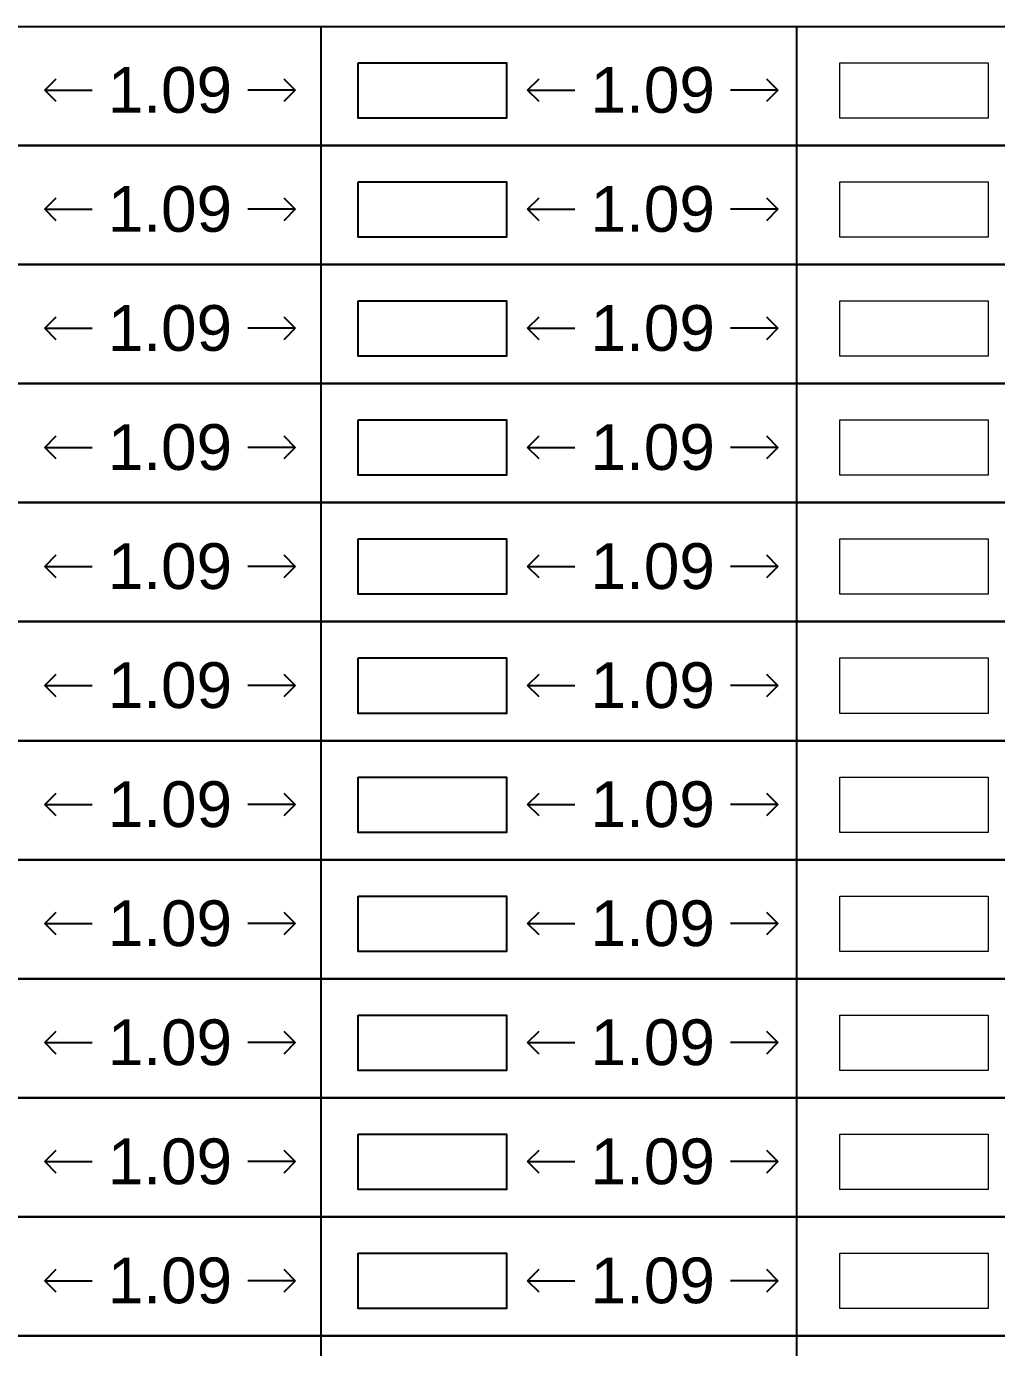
# Model space of a CAD drawing. Header units: metres. Extents: x -9481 to -9285, y 28740 to 57552.
# Drawn here: x -9456.89 to -9452.65, y 28757.15 to 28762.92 of the extents above; entities that cross this region are included whole.
import ezdxf

# ---------------------------------------------------------------- set-up
doc = ezdxf.new("R2010")
doc.units = ezdxf.units.M
doc.header["$PDMODE"] = 34
doc.header["$PDSIZE"] = -15
doc.layers.add('BLK_1_FLR_1_REGULAR_ROOM_1', color=7, linetype='Continuous', plot=False)
doc.layers.add('BLK_1_FLR_2_REGULAR_ROOM_1', color=7, linetype='Continuous', lineweight=0)
doc.layers.add('PLAN', color=7, linetype='Continuous', lineweight=40)
doc.styles.add('Arial', font='arial.ttf', dxfattribs={"height": 0.2})
doc.styles.add('style2', font='arial.ttf', dxfattribs={"height": 0.3})
doc.dimstyles.new('INT DIM', dxfattribs={"dimtxt": 0.3, "dimasz": 0.1, "dimexe": 0.18, "dimexo": 0.0625, "dimgap": 0.09, "dimtad": 0, "dimzin": 0, "dimdsep": 46, "dimtxsty": 'style2', "dimblk": 'OPEN90', "dimcen": 0.09, "dimse1": 1, "dimse2": 1, "dimclrd": 250, "dimclrt": 256, "dimadec": 0, "dimazin": 0, "dimtfac": 1, "dimtofl": 0, "dimtmove": 0, "dimatfit": 3, "dimfxl": 0.18, "dimtolj": 1, "dimtzin": 0, "dimlwd": -1, "dimarcsym": 0})

# ---------------------------------------------------------------- blocks, each defined once
blk = doc.blocks.new('_Open90')
at = {"layer": 'PLAN', "color": 0, "lineweight": -2}
for p, q in [((0, 0), (-1, 0)), ((-0.5, 0.5), (0, 0)), ((0, 0), (-0.5, -0.5))]:
    blk.add_line(p, q, dxfattribs=at)
blk = doc.blocks.new('*D268')
at = {"layer": 'BLK_1_FLR_1_REGULAR_ROOM_1', "color": 250, "transparency": 16777216}
for p, q in [((-9456.7091, 28762.6459), (-9456.6022, 28762.6459)), ((-9455.8142, 28762.6459), (-9455.9211, 28762.6459))]:
    blk.add_line(p, q, dxfattribs=at)
at = {"layer": 'Defpoints', "color": 0, "transparency": 16777216}
for p in [(-9456.8091, 28762.766), (-9455.7142, 28762.766), (-9455.7142, 28762.6459)]:
    blk.add_point(p, dxfattribs=at)
at = {"layer": 'BLK_1_FLR_1_REGULAR_ROOM_1', "color": 250, "transparency": 16777216, "xscale": 0.1, "yscale": 0.1, "zscale": 0.1, "rotation": 180}
blk.add_blockref('_Open90', (-9456.8091, 28762.6459), dxfattribs=at)
at = {"layer": 'BLK_1_FLR_1_REGULAR_ROOM_1', "color": 250, "transparency": 16777216, "xscale": 0.1, "yscale": 0.1, "zscale": 0.1}
blk.add_blockref('_Open90', (-9455.7142, 28762.6459), dxfattribs=at)
at = {"layer": 'BLK_1_FLR_1_REGULAR_ROOM_1', "transparency": 16777216, "insert": (-9456.2617, 28762.6459), "char_height": 0.2, "attachment_point": 5, "style": 'Arial', "bg_fill": 3, "box_fill_scale": 1.1, "bg_fill_color": 256, "bg_fill_true_color": 13158600, "bg_fill_transparency": 0}
blk.add_mtext('\\A1;1.09', dxfattribs=at)
blk = doc.blocks.new('*D269')
at = {"layer": 'BLK_1_FLR_1_REGULAR_ROOM_1', "color": 250, "transparency": 16777216}
for p, q in [((-9454.5973, 28762.6459), (-9454.4904, 28762.6459)), ((-9453.7023, 28762.6459), (-9453.8093, 28762.6459))]:
    blk.add_line(p, q, dxfattribs=at)
at = {"layer": 'Defpoints', "color": 0, "transparency": 16777216}
for p in [(-9454.6973, 28762.766), (-9453.6023, 28762.766), (-9453.6023, 28762.6459)]:
    blk.add_point(p, dxfattribs=at)
at = {"layer": 'BLK_1_FLR_1_REGULAR_ROOM_1', "color": 250, "transparency": 16777216, "xscale": 0.1, "yscale": 0.1, "zscale": 0.1, "rotation": 180}
blk.add_blockref('_Open90', (-9454.6973, 28762.6459), dxfattribs=at)
at = {"layer": 'BLK_1_FLR_1_REGULAR_ROOM_1', "color": 250, "transparency": 16777216, "xscale": 0.1, "yscale": 0.1, "zscale": 0.1}
blk.add_blockref('_Open90', (-9453.6023, 28762.6459), dxfattribs=at)
at = {"layer": 'BLK_1_FLR_1_REGULAR_ROOM_1', "transparency": 16777216, "insert": (-9454.1498, 28762.6459), "char_height": 0.2, "attachment_point": 5, "style": 'Arial', "bg_fill": 3, "box_fill_scale": 1.1, "bg_fill_color": 256, "bg_fill_true_color": 13158600, "bg_fill_transparency": 0}
blk.add_mtext('\\A1;1.09', dxfattribs=at)
blk = doc.blocks.new('*D275')
at = {"layer": 'BLK_1_FLR_1_REGULAR_ROOM_1', "color": 250, "transparency": 16777216}
for p, q in [((-9456.7091, 28762.1253), (-9456.6022, 28762.1253)), ((-9455.8142, 28762.1253), (-9455.9211, 28762.1253))]:
    blk.add_line(p, q, dxfattribs=at)
at = {"layer": 'Defpoints', "color": 0, "transparency": 16777216}
for p in [(-9456.8091, 28762.2454), (-9455.7142, 28762.2454), (-9455.7142, 28762.1253)]:
    blk.add_point(p, dxfattribs=at)
at = {"layer": 'BLK_1_FLR_1_REGULAR_ROOM_1', "color": 250, "transparency": 16777216, "xscale": 0.1, "yscale": 0.1, "zscale": 0.1, "rotation": 180}
blk.add_blockref('_Open90', (-9456.8091, 28762.1253), dxfattribs=at)
at = {"layer": 'BLK_1_FLR_1_REGULAR_ROOM_1', "color": 250, "transparency": 16777216, "xscale": 0.1, "yscale": 0.1, "zscale": 0.1}
blk.add_blockref('_Open90', (-9455.7142, 28762.1253), dxfattribs=at)
at = {"layer": 'BLK_1_FLR_1_REGULAR_ROOM_1', "transparency": 16777216, "insert": (-9456.2617, 28762.1253), "char_height": 0.2, "attachment_point": 5, "style": 'Arial', "bg_fill": 3, "box_fill_scale": 1.1, "bg_fill_color": 256, "bg_fill_true_color": 13158600, "bg_fill_transparency": 0}
blk.add_mtext('\\A1;1.09', dxfattribs=at)
blk = doc.blocks.new('*D276')
at = {"layer": 'BLK_1_FLR_1_REGULAR_ROOM_1', "color": 250, "transparency": 16777216}
for p, q in [((-9454.5973, 28762.1253), (-9454.4904, 28762.1253)), ((-9453.7023, 28762.1253), (-9453.8093, 28762.1253))]:
    blk.add_line(p, q, dxfattribs=at)
at = {"layer": 'Defpoints', "color": 0, "transparency": 16777216}
for p in [(-9454.6973, 28762.2454), (-9453.6023, 28762.2454), (-9453.6023, 28762.1253)]:
    blk.add_point(p, dxfattribs=at)
at = {"layer": 'BLK_1_FLR_1_REGULAR_ROOM_1', "color": 250, "transparency": 16777216, "xscale": 0.1, "yscale": 0.1, "zscale": 0.1, "rotation": 180}
blk.add_blockref('_Open90', (-9454.6973, 28762.1253), dxfattribs=at)
at = {"layer": 'BLK_1_FLR_1_REGULAR_ROOM_1', "color": 250, "transparency": 16777216, "xscale": 0.1, "yscale": 0.1, "zscale": 0.1}
blk.add_blockref('_Open90', (-9453.6023, 28762.1253), dxfattribs=at)
at = {"layer": 'BLK_1_FLR_1_REGULAR_ROOM_1', "transparency": 16777216, "insert": (-9454.1498, 28762.1253), "char_height": 0.2, "attachment_point": 5, "style": 'Arial', "bg_fill": 3, "box_fill_scale": 1.1, "bg_fill_color": 256, "bg_fill_true_color": 13158600, "bg_fill_transparency": 0}
blk.add_mtext('\\A1;1.09', dxfattribs=at)
blk = doc.blocks.new('*D282')
at = {"layer": 'BLK_1_FLR_1_REGULAR_ROOM_1', "color": 250, "transparency": 16777216}
for p, q in [((-9456.7091, 28761.6046), (-9456.6022, 28761.6046)), ((-9455.8142, 28761.6046), (-9455.9211, 28761.6046))]:
    blk.add_line(p, q, dxfattribs=at)
at = {"layer": 'Defpoints', "color": 0, "transparency": 16777216}
for p in [(-9456.8091, 28761.7247), (-9455.7142, 28761.7247), (-9455.7142, 28761.6046)]:
    blk.add_point(p, dxfattribs=at)
at = {"layer": 'BLK_1_FLR_1_REGULAR_ROOM_1', "color": 250, "transparency": 16777216, "xscale": 0.1, "yscale": 0.1, "zscale": 0.1, "rotation": 180}
blk.add_blockref('_Open90', (-9456.8091, 28761.6046), dxfattribs=at)
at = {"layer": 'BLK_1_FLR_1_REGULAR_ROOM_1', "color": 250, "transparency": 16777216, "xscale": 0.1, "yscale": 0.1, "zscale": 0.1}
blk.add_blockref('_Open90', (-9455.7142, 28761.6046), dxfattribs=at)
at = {"layer": 'BLK_1_FLR_1_REGULAR_ROOM_1', "transparency": 16777216, "insert": (-9456.2617, 28761.6046), "char_height": 0.2, "attachment_point": 5, "style": 'Arial', "bg_fill": 3, "box_fill_scale": 1.1, "bg_fill_color": 256, "bg_fill_true_color": 13158600, "bg_fill_transparency": 0}
blk.add_mtext('\\A1;1.09', dxfattribs=at)
blk = doc.blocks.new('*D283')
at = {"layer": 'BLK_1_FLR_1_REGULAR_ROOM_1', "color": 250, "transparency": 16777216}
for p, q in [((-9454.5973, 28761.6046), (-9454.4904, 28761.6046)), ((-9453.7023, 28761.6046), (-9453.8093, 28761.6046))]:
    blk.add_line(p, q, dxfattribs=at)
at = {"layer": 'Defpoints', "color": 0, "transparency": 16777216}
for p in [(-9454.6973, 28761.7247), (-9453.6023, 28761.7247), (-9453.6023, 28761.6046)]:
    blk.add_point(p, dxfattribs=at)
at = {"layer": 'BLK_1_FLR_1_REGULAR_ROOM_1', "color": 250, "transparency": 16777216, "xscale": 0.1, "yscale": 0.1, "zscale": 0.1, "rotation": 180}
blk.add_blockref('_Open90', (-9454.6973, 28761.6046), dxfattribs=at)
at = {"layer": 'BLK_1_FLR_1_REGULAR_ROOM_1', "color": 250, "transparency": 16777216, "xscale": 0.1, "yscale": 0.1, "zscale": 0.1}
blk.add_blockref('_Open90', (-9453.6023, 28761.6046), dxfattribs=at)
at = {"layer": 'BLK_1_FLR_1_REGULAR_ROOM_1', "transparency": 16777216, "insert": (-9454.1498, 28761.6046), "char_height": 0.2, "attachment_point": 5, "style": 'Arial', "bg_fill": 3, "box_fill_scale": 1.1, "bg_fill_color": 256, "bg_fill_true_color": 13158600, "bg_fill_transparency": 0}
blk.add_mtext('\\A1;1.09', dxfattribs=at)
blk = doc.blocks.new('*D289')
at = {"layer": 'BLK_1_FLR_1_REGULAR_ROOM_1', "color": 250, "transparency": 16777216}
for p, q in [((-9456.7091, 28761.084), (-9456.6022, 28761.084)), ((-9455.8142, 28761.084), (-9455.9211, 28761.084))]:
    blk.add_line(p, q, dxfattribs=at)
at = {"layer": 'Defpoints', "color": 0, "transparency": 16777216}
for p in [(-9456.8091, 28761.2041), (-9455.7142, 28761.2041), (-9455.7142, 28761.084)]:
    blk.add_point(p, dxfattribs=at)
at = {"layer": 'BLK_1_FLR_1_REGULAR_ROOM_1', "color": 250, "transparency": 16777216, "xscale": 0.1, "yscale": 0.1, "zscale": 0.1, "rotation": 180}
blk.add_blockref('_Open90', (-9456.8091, 28761.084), dxfattribs=at)
at = {"layer": 'BLK_1_FLR_1_REGULAR_ROOM_1', "color": 250, "transparency": 16777216, "xscale": 0.1, "yscale": 0.1, "zscale": 0.1}
blk.add_blockref('_Open90', (-9455.7142, 28761.084), dxfattribs=at)
at = {"layer": 'BLK_1_FLR_1_REGULAR_ROOM_1', "transparency": 16777216, "insert": (-9456.2617, 28761.084), "char_height": 0.2, "attachment_point": 5, "style": 'Arial', "bg_fill": 3, "box_fill_scale": 1.1, "bg_fill_color": 256, "bg_fill_true_color": 13158600, "bg_fill_transparency": 0}
blk.add_mtext('\\A1;1.09', dxfattribs=at)
blk = doc.blocks.new('*D290')
at = {"layer": 'BLK_1_FLR_1_REGULAR_ROOM_1', "color": 250, "transparency": 16777216}
for p, q in [((-9454.5973, 28761.084), (-9454.4904, 28761.084)), ((-9453.7023, 28761.084), (-9453.8093, 28761.084))]:
    blk.add_line(p, q, dxfattribs=at)
at = {"layer": 'Defpoints', "color": 0, "transparency": 16777216}
for p in [(-9454.6973, 28761.2041), (-9453.6023, 28761.2041), (-9453.6023, 28761.084)]:
    blk.add_point(p, dxfattribs=at)
at = {"layer": 'BLK_1_FLR_1_REGULAR_ROOM_1', "color": 250, "transparency": 16777216, "xscale": 0.1, "yscale": 0.1, "zscale": 0.1, "rotation": 180}
blk.add_blockref('_Open90', (-9454.6973, 28761.084), dxfattribs=at)
at = {"layer": 'BLK_1_FLR_1_REGULAR_ROOM_1', "color": 250, "transparency": 16777216, "xscale": 0.1, "yscale": 0.1, "zscale": 0.1}
blk.add_blockref('_Open90', (-9453.6023, 28761.084), dxfattribs=at)
at = {"layer": 'BLK_1_FLR_1_REGULAR_ROOM_1', "transparency": 16777216, "insert": (-9454.1498, 28761.084), "char_height": 0.2, "attachment_point": 5, "style": 'Arial', "bg_fill": 3, "box_fill_scale": 1.1, "bg_fill_color": 256, "bg_fill_true_color": 13158600, "bg_fill_transparency": 0}
blk.add_mtext('\\A1;1.09', dxfattribs=at)
blk = doc.blocks.new('*D296')
at = {"layer": 'BLK_1_FLR_1_REGULAR_ROOM_1', "color": 250, "transparency": 16777216}
for p, q in [((-9456.7091, 28760.5633), (-9456.6022, 28760.5633)), ((-9455.8142, 28760.5633), (-9455.9211, 28760.5633))]:
    blk.add_line(p, q, dxfattribs=at)
at = {"layer": 'Defpoints', "color": 0, "transparency": 16777216}
for p in [(-9456.8091, 28760.6834), (-9455.7142, 28760.6834), (-9455.7142, 28760.5633)]:
    blk.add_point(p, dxfattribs=at)
at = {"layer": 'BLK_1_FLR_1_REGULAR_ROOM_1', "color": 250, "transparency": 16777216, "xscale": 0.1, "yscale": 0.1, "zscale": 0.1, "rotation": 180}
blk.add_blockref('_Open90', (-9456.8091, 28760.5633), dxfattribs=at)
at = {"layer": 'BLK_1_FLR_1_REGULAR_ROOM_1', "color": 250, "transparency": 16777216, "xscale": 0.1, "yscale": 0.1, "zscale": 0.1}
blk.add_blockref('_Open90', (-9455.7142, 28760.5633), dxfattribs=at)
at = {"layer": 'BLK_1_FLR_1_REGULAR_ROOM_1', "transparency": 16777216, "insert": (-9456.2617, 28760.5633), "char_height": 0.2, "attachment_point": 5, "style": 'Arial', "bg_fill": 3, "box_fill_scale": 1.1, "bg_fill_color": 256, "bg_fill_true_color": 13158600, "bg_fill_transparency": 0}
blk.add_mtext('\\A1;1.09', dxfattribs=at)
blk = doc.blocks.new('*D297')
at = {"layer": 'BLK_1_FLR_1_REGULAR_ROOM_1', "color": 250, "transparency": 16777216}
for p, q in [((-9454.5973, 28760.5633), (-9454.4904, 28760.5633)), ((-9453.7023, 28760.5633), (-9453.8093, 28760.5633))]:
    blk.add_line(p, q, dxfattribs=at)
at = {"layer": 'Defpoints', "color": 0, "transparency": 16777216}
for p in [(-9454.6973, 28760.6834), (-9453.6023, 28760.6834), (-9453.6023, 28760.5633)]:
    blk.add_point(p, dxfattribs=at)
at = {"layer": 'BLK_1_FLR_1_REGULAR_ROOM_1', "color": 250, "transparency": 16777216, "xscale": 0.1, "yscale": 0.1, "zscale": 0.1, "rotation": 180}
blk.add_blockref('_Open90', (-9454.6973, 28760.5633), dxfattribs=at)
at = {"layer": 'BLK_1_FLR_1_REGULAR_ROOM_1', "color": 250, "transparency": 16777216, "xscale": 0.1, "yscale": 0.1, "zscale": 0.1}
blk.add_blockref('_Open90', (-9453.6023, 28760.5633), dxfattribs=at)
at = {"layer": 'BLK_1_FLR_1_REGULAR_ROOM_1', "transparency": 16777216, "insert": (-9454.1498, 28760.5633), "char_height": 0.2, "attachment_point": 5, "style": 'Arial', "bg_fill": 3, "box_fill_scale": 1.1, "bg_fill_color": 256, "bg_fill_true_color": 13158600, "bg_fill_transparency": 0}
blk.add_mtext('\\A1;1.09', dxfattribs=at)
blk = doc.blocks.new('*D303')
at = {"layer": 'BLK_1_FLR_1_REGULAR_ROOM_1', "color": 250, "transparency": 16777216}
for p, q in [((-9456.7091, 28760.0427), (-9456.6022, 28760.0427)), ((-9455.8142, 28760.0427), (-9455.9211, 28760.0427))]:
    blk.add_line(p, q, dxfattribs=at)
at = {"layer": 'Defpoints', "color": 0, "transparency": 16777216}
for p in [(-9456.8091, 28760.1628), (-9455.7142, 28760.1628), (-9455.7142, 28760.0427)]:
    blk.add_point(p, dxfattribs=at)
at = {"layer": 'BLK_1_FLR_1_REGULAR_ROOM_1', "color": 250, "transparency": 16777216, "xscale": 0.1, "yscale": 0.1, "zscale": 0.1, "rotation": 180}
blk.add_blockref('_Open90', (-9456.8091, 28760.0427), dxfattribs=at)
at = {"layer": 'BLK_1_FLR_1_REGULAR_ROOM_1', "color": 250, "transparency": 16777216, "xscale": 0.1, "yscale": 0.1, "zscale": 0.1}
blk.add_blockref('_Open90', (-9455.7142, 28760.0427), dxfattribs=at)
at = {"layer": 'BLK_1_FLR_1_REGULAR_ROOM_1', "transparency": 16777216, "insert": (-9456.2617, 28760.0427), "char_height": 0.2, "attachment_point": 5, "style": 'Arial', "bg_fill": 3, "box_fill_scale": 1.1, "bg_fill_color": 256, "bg_fill_true_color": 13158600, "bg_fill_transparency": 0}
blk.add_mtext('\\A1;1.09', dxfattribs=at)
blk = doc.blocks.new('*D304')
at = {"layer": 'BLK_1_FLR_1_REGULAR_ROOM_1', "color": 250, "transparency": 16777216}
for p, q in [((-9454.5973, 28760.0427), (-9454.4904, 28760.0427)), ((-9453.7023, 28760.0427), (-9453.8093, 28760.0427))]:
    blk.add_line(p, q, dxfattribs=at)
at = {"layer": 'Defpoints', "color": 0, "transparency": 16777216}
for p in [(-9454.6973, 28760.1628), (-9453.6023, 28760.1628), (-9453.6023, 28760.0427)]:
    blk.add_point(p, dxfattribs=at)
at = {"layer": 'BLK_1_FLR_1_REGULAR_ROOM_1', "color": 250, "transparency": 16777216, "xscale": 0.1, "yscale": 0.1, "zscale": 0.1, "rotation": 180}
blk.add_blockref('_Open90', (-9454.6973, 28760.0427), dxfattribs=at)
at = {"layer": 'BLK_1_FLR_1_REGULAR_ROOM_1', "color": 250, "transparency": 16777216, "xscale": 0.1, "yscale": 0.1, "zscale": 0.1}
blk.add_blockref('_Open90', (-9453.6023, 28760.0427), dxfattribs=at)
at = {"layer": 'BLK_1_FLR_1_REGULAR_ROOM_1', "transparency": 16777216, "insert": (-9454.1498, 28760.0427), "char_height": 0.2, "attachment_point": 5, "style": 'Arial', "bg_fill": 3, "box_fill_scale": 1.1, "bg_fill_color": 256, "bg_fill_true_color": 13158600, "bg_fill_transparency": 0}
blk.add_mtext('\\A1;1.09', dxfattribs=at)
blk = doc.blocks.new('*D310')
at = {"layer": 'BLK_1_FLR_1_REGULAR_ROOM_1', "color": 250, "transparency": 16777216}
for p, q in [((-9456.7091, 28759.5221), (-9456.6022, 28759.5221)), ((-9455.8142, 28759.5221), (-9455.9211, 28759.5221))]:
    blk.add_line(p, q, dxfattribs=at)
at = {"layer": 'Defpoints', "color": 0, "transparency": 16777216}
for p in [(-9456.8091, 28759.6421), (-9455.7142, 28759.6421), (-9455.7142, 28759.5221)]:
    blk.add_point(p, dxfattribs=at)
at = {"layer": 'BLK_1_FLR_1_REGULAR_ROOM_1', "color": 250, "transparency": 16777216, "xscale": 0.1, "yscale": 0.1, "zscale": 0.1, "rotation": 180}
blk.add_blockref('_Open90', (-9456.8091, 28759.5221), dxfattribs=at)
at = {"layer": 'BLK_1_FLR_1_REGULAR_ROOM_1', "color": 250, "transparency": 16777216, "xscale": 0.1, "yscale": 0.1, "zscale": 0.1}
blk.add_blockref('_Open90', (-9455.7142, 28759.5221), dxfattribs=at)
at = {"layer": 'BLK_1_FLR_1_REGULAR_ROOM_1', "transparency": 16777216, "insert": (-9456.2617, 28759.5221), "char_height": 0.2, "attachment_point": 5, "style": 'Arial', "bg_fill": 3, "box_fill_scale": 1.1, "bg_fill_color": 256, "bg_fill_true_color": 13158600, "bg_fill_transparency": 0}
blk.add_mtext('\\A1;1.09', dxfattribs=at)
blk = doc.blocks.new('*D311')
at = {"layer": 'BLK_1_FLR_1_REGULAR_ROOM_1', "color": 250, "transparency": 16777216}
for p, q in [((-9454.5973, 28759.5221), (-9454.4904, 28759.5221)), ((-9453.7023, 28759.5221), (-9453.8093, 28759.5221))]:
    blk.add_line(p, q, dxfattribs=at)
at = {"layer": 'Defpoints', "color": 0, "transparency": 16777216}
for p in [(-9454.6973, 28759.6421), (-9453.6023, 28759.6421), (-9453.6023, 28759.5221)]:
    blk.add_point(p, dxfattribs=at)
at = {"layer": 'BLK_1_FLR_1_REGULAR_ROOM_1', "color": 250, "transparency": 16777216, "xscale": 0.1, "yscale": 0.1, "zscale": 0.1, "rotation": 180}
blk.add_blockref('_Open90', (-9454.6973, 28759.5221), dxfattribs=at)
at = {"layer": 'BLK_1_FLR_1_REGULAR_ROOM_1', "color": 250, "transparency": 16777216, "xscale": 0.1, "yscale": 0.1, "zscale": 0.1}
blk.add_blockref('_Open90', (-9453.6023, 28759.5221), dxfattribs=at)
at = {"layer": 'BLK_1_FLR_1_REGULAR_ROOM_1', "transparency": 16777216, "insert": (-9454.1498, 28759.5221), "char_height": 0.2, "attachment_point": 5, "style": 'Arial', "bg_fill": 3, "box_fill_scale": 1.1, "bg_fill_color": 256, "bg_fill_true_color": 13158600, "bg_fill_transparency": 0}
blk.add_mtext('\\A1;1.09', dxfattribs=at)
blk = doc.blocks.new('*D317')
at = {"layer": 'BLK_1_FLR_1_REGULAR_ROOM_1', "color": 250, "transparency": 16777216}
for p, q in [((-9456.7091, 28759.0014), (-9456.6022, 28759.0014)), ((-9455.8142, 28759.0014), (-9455.9211, 28759.0014))]:
    blk.add_line(p, q, dxfattribs=at)
at = {"layer": 'Defpoints', "color": 0, "transparency": 16777216}
for p in [(-9456.8091, 28759.1215), (-9455.7142, 28759.1215), (-9455.7142, 28759.0014)]:
    blk.add_point(p, dxfattribs=at)
at = {"layer": 'BLK_1_FLR_1_REGULAR_ROOM_1', "color": 250, "transparency": 16777216, "xscale": 0.1, "yscale": 0.1, "zscale": 0.1, "rotation": 180}
blk.add_blockref('_Open90', (-9456.8091, 28759.0014), dxfattribs=at)
at = {"layer": 'BLK_1_FLR_1_REGULAR_ROOM_1', "color": 250, "transparency": 16777216, "xscale": 0.1, "yscale": 0.1, "zscale": 0.1}
blk.add_blockref('_Open90', (-9455.7142, 28759.0014), dxfattribs=at)
at = {"layer": 'BLK_1_FLR_1_REGULAR_ROOM_1', "transparency": 16777216, "insert": (-9456.2617, 28759.0014), "char_height": 0.2, "attachment_point": 5, "style": 'Arial', "bg_fill": 3, "box_fill_scale": 1.1, "bg_fill_color": 256, "bg_fill_true_color": 13158600, "bg_fill_transparency": 0}
blk.add_mtext('\\A1;1.09', dxfattribs=at)
blk = doc.blocks.new('*D318')
at = {"layer": 'BLK_1_FLR_1_REGULAR_ROOM_1', "color": 250, "transparency": 16777216}
for p, q in [((-9454.5973, 28759.0014), (-9454.4904, 28759.0014)), ((-9453.7023, 28759.0014), (-9453.8093, 28759.0014))]:
    blk.add_line(p, q, dxfattribs=at)
at = {"layer": 'Defpoints', "color": 0, "transparency": 16777216}
for p in [(-9454.6973, 28759.1215), (-9453.6023, 28759.1215), (-9453.6023, 28759.0014)]:
    blk.add_point(p, dxfattribs=at)
at = {"layer": 'BLK_1_FLR_1_REGULAR_ROOM_1', "color": 250, "transparency": 16777216, "xscale": 0.1, "yscale": 0.1, "zscale": 0.1, "rotation": 180}
blk.add_blockref('_Open90', (-9454.6973, 28759.0014), dxfattribs=at)
at = {"layer": 'BLK_1_FLR_1_REGULAR_ROOM_1', "color": 250, "transparency": 16777216, "xscale": 0.1, "yscale": 0.1, "zscale": 0.1}
blk.add_blockref('_Open90', (-9453.6023, 28759.0014), dxfattribs=at)
at = {"layer": 'BLK_1_FLR_1_REGULAR_ROOM_1', "transparency": 16777216, "insert": (-9454.1498, 28759.0014), "char_height": 0.2, "attachment_point": 5, "style": 'Arial', "bg_fill": 3, "box_fill_scale": 1.1, "bg_fill_color": 256, "bg_fill_true_color": 13158600, "bg_fill_transparency": 0}
blk.add_mtext('\\A1;1.09', dxfattribs=at)
blk = doc.blocks.new('*D324')
at = {"layer": 'BLK_1_FLR_1_REGULAR_ROOM_1', "color": 250, "transparency": 16777216}
for p, q in [((-9456.7091, 28758.4808), (-9456.6022, 28758.4808)), ((-9455.8142, 28758.4808), (-9455.9211, 28758.4808))]:
    blk.add_line(p, q, dxfattribs=at)
at = {"layer": 'Defpoints', "color": 0, "transparency": 16777216}
for p in [(-9456.8091, 28758.6008), (-9455.7142, 28758.6008), (-9455.7142, 28758.4808)]:
    blk.add_point(p, dxfattribs=at)
at = {"layer": 'BLK_1_FLR_1_REGULAR_ROOM_1', "color": 250, "transparency": 16777216, "xscale": 0.1, "yscale": 0.1, "zscale": 0.1, "rotation": 180}
blk.add_blockref('_Open90', (-9456.8091, 28758.4808), dxfattribs=at)
at = {"layer": 'BLK_1_FLR_1_REGULAR_ROOM_1', "color": 250, "transparency": 16777216, "xscale": 0.1, "yscale": 0.1, "zscale": 0.1}
blk.add_blockref('_Open90', (-9455.7142, 28758.4808), dxfattribs=at)
at = {"layer": 'BLK_1_FLR_1_REGULAR_ROOM_1', "transparency": 16777216, "insert": (-9456.2617, 28758.4808), "char_height": 0.2, "attachment_point": 5, "style": 'Arial', "bg_fill": 3, "box_fill_scale": 1.1, "bg_fill_color": 256, "bg_fill_true_color": 13158600, "bg_fill_transparency": 0}
blk.add_mtext('\\A1;1.09', dxfattribs=at)
blk = doc.blocks.new('*D325')
at = {"layer": 'BLK_1_FLR_1_REGULAR_ROOM_1', "color": 250, "transparency": 16777216}
for p, q in [((-9454.5973, 28758.4808), (-9454.4904, 28758.4808)), ((-9453.7023, 28758.4808), (-9453.8093, 28758.4808))]:
    blk.add_line(p, q, dxfattribs=at)
at = {"layer": 'Defpoints', "color": 0, "transparency": 16777216}
for p in [(-9454.6973, 28758.6008), (-9453.6023, 28758.6008), (-9453.6023, 28758.4808)]:
    blk.add_point(p, dxfattribs=at)
at = {"layer": 'BLK_1_FLR_1_REGULAR_ROOM_1', "color": 250, "transparency": 16777216, "xscale": 0.1, "yscale": 0.1, "zscale": 0.1, "rotation": 180}
blk.add_blockref('_Open90', (-9454.6973, 28758.4808), dxfattribs=at)
at = {"layer": 'BLK_1_FLR_1_REGULAR_ROOM_1', "color": 250, "transparency": 16777216, "xscale": 0.1, "yscale": 0.1, "zscale": 0.1}
blk.add_blockref('_Open90', (-9453.6023, 28758.4808), dxfattribs=at)
at = {"layer": 'BLK_1_FLR_1_REGULAR_ROOM_1', "transparency": 16777216, "insert": (-9454.1498, 28758.4808), "char_height": 0.2, "attachment_point": 5, "style": 'Arial', "bg_fill": 3, "box_fill_scale": 1.1, "bg_fill_color": 256, "bg_fill_true_color": 13158600, "bg_fill_transparency": 0}
blk.add_mtext('\\A1;1.09', dxfattribs=at)
blk = doc.blocks.new('*D331')
at = {"layer": 'BLK_1_FLR_1_REGULAR_ROOM_1', "color": 250, "transparency": 16777216}
for p, q in [((-9456.7091, 28757.9601), (-9456.6022, 28757.9601)), ((-9455.8142, 28757.9601), (-9455.9211, 28757.9601))]:
    blk.add_line(p, q, dxfattribs=at)
at = {"layer": 'Defpoints', "color": 0, "transparency": 16777216}
for p in [(-9456.8091, 28758.0802), (-9455.7142, 28758.0802), (-9455.7142, 28757.9601)]:
    blk.add_point(p, dxfattribs=at)
at = {"layer": 'BLK_1_FLR_1_REGULAR_ROOM_1', "color": 250, "transparency": 16777216, "xscale": 0.1, "yscale": 0.1, "zscale": 0.1, "rotation": 180}
blk.add_blockref('_Open90', (-9456.8091, 28757.9601), dxfattribs=at)
at = {"layer": 'BLK_1_FLR_1_REGULAR_ROOM_1', "color": 250, "transparency": 16777216, "xscale": 0.1, "yscale": 0.1, "zscale": 0.1}
blk.add_blockref('_Open90', (-9455.7142, 28757.9601), dxfattribs=at)
at = {"layer": 'BLK_1_FLR_1_REGULAR_ROOM_1', "transparency": 16777216, "insert": (-9456.2617, 28757.9601), "char_height": 0.2, "attachment_point": 5, "style": 'Arial', "bg_fill": 3, "box_fill_scale": 1.1, "bg_fill_color": 256, "bg_fill_true_color": 13158600, "bg_fill_transparency": 0}
blk.add_mtext('\\A1;1.09', dxfattribs=at)
blk = doc.blocks.new('*D332')
at = {"layer": 'BLK_1_FLR_1_REGULAR_ROOM_1', "color": 250, "transparency": 16777216}
for p, q in [((-9454.5973, 28757.9601), (-9454.4904, 28757.9601)), ((-9453.7023, 28757.9601), (-9453.8093, 28757.9601))]:
    blk.add_line(p, q, dxfattribs=at)
at = {"layer": 'Defpoints', "color": 0, "transparency": 16777216}
for p in [(-9454.6973, 28758.0802), (-9453.6023, 28758.0802), (-9453.6023, 28757.9601)]:
    blk.add_point(p, dxfattribs=at)
at = {"layer": 'BLK_1_FLR_1_REGULAR_ROOM_1', "color": 250, "transparency": 16777216, "xscale": 0.1, "yscale": 0.1, "zscale": 0.1, "rotation": 180}
blk.add_blockref('_Open90', (-9454.6973, 28757.9601), dxfattribs=at)
at = {"layer": 'BLK_1_FLR_1_REGULAR_ROOM_1', "color": 250, "transparency": 16777216, "xscale": 0.1, "yscale": 0.1, "zscale": 0.1}
blk.add_blockref('_Open90', (-9453.6023, 28757.9601), dxfattribs=at)
at = {"layer": 'BLK_1_FLR_1_REGULAR_ROOM_1', "transparency": 16777216, "insert": (-9454.1498, 28757.9601), "char_height": 0.2, "attachment_point": 5, "style": 'Arial', "bg_fill": 3, "box_fill_scale": 1.1, "bg_fill_color": 256, "bg_fill_true_color": 13158600, "bg_fill_transparency": 0}
blk.add_mtext('\\A1;1.09', dxfattribs=at)
blk = doc.blocks.new('*D338')
at = {"layer": 'BLK_1_FLR_1_REGULAR_ROOM_1', "color": 250, "transparency": 16777216}
for p, q in [((-9456.7091, 28757.4395), (-9456.6022, 28757.4395)), ((-9455.8142, 28757.4395), (-9455.9211, 28757.4395))]:
    blk.add_line(p, q, dxfattribs=at)
at = {"layer": 'Defpoints', "color": 0, "transparency": 16777216}
for p in [(-9456.8091, 28757.5595), (-9455.7142, 28757.5595), (-9455.7142, 28757.4395)]:
    blk.add_point(p, dxfattribs=at)
at = {"layer": 'BLK_1_FLR_1_REGULAR_ROOM_1', "color": 250, "transparency": 16777216, "xscale": 0.1, "yscale": 0.1, "zscale": 0.1, "rotation": 180}
blk.add_blockref('_Open90', (-9456.8091, 28757.4395), dxfattribs=at)
at = {"layer": 'BLK_1_FLR_1_REGULAR_ROOM_1', "color": 250, "transparency": 16777216, "xscale": 0.1, "yscale": 0.1, "zscale": 0.1}
blk.add_blockref('_Open90', (-9455.7142, 28757.4395), dxfattribs=at)
at = {"layer": 'BLK_1_FLR_1_REGULAR_ROOM_1', "transparency": 16777216, "insert": (-9456.2617, 28757.4395), "char_height": 0.2, "attachment_point": 5, "style": 'Arial', "bg_fill": 3, "box_fill_scale": 1.1, "bg_fill_color": 256, "bg_fill_true_color": 13158600, "bg_fill_transparency": 0}
blk.add_mtext('\\A1;1.09', dxfattribs=at)
blk = doc.blocks.new('*D339')
at = {"layer": 'BLK_1_FLR_1_REGULAR_ROOM_1', "color": 250, "transparency": 16777216}
for p, q in [((-9454.5973, 28757.4395), (-9454.4904, 28757.4395)), ((-9453.7023, 28757.4395), (-9453.8093, 28757.4395))]:
    blk.add_line(p, q, dxfattribs=at)
at = {"layer": 'Defpoints', "color": 0, "transparency": 16777216}
for p in [(-9454.6973, 28757.5595), (-9453.6023, 28757.5595), (-9453.6023, 28757.4395)]:
    blk.add_point(p, dxfattribs=at)
at = {"layer": 'BLK_1_FLR_1_REGULAR_ROOM_1', "color": 250, "transparency": 16777216, "xscale": 0.1, "yscale": 0.1, "zscale": 0.1, "rotation": 180}
blk.add_blockref('_Open90', (-9454.6973, 28757.4395), dxfattribs=at)
at = {"layer": 'BLK_1_FLR_1_REGULAR_ROOM_1', "color": 250, "transparency": 16777216, "xscale": 0.1, "yscale": 0.1, "zscale": 0.1}
blk.add_blockref('_Open90', (-9453.6023, 28757.4395), dxfattribs=at)
at = {"layer": 'BLK_1_FLR_1_REGULAR_ROOM_1', "transparency": 16777216, "insert": (-9454.1498, 28757.4395), "char_height": 0.2, "attachment_point": 5, "style": 'Arial', "bg_fill": 3, "box_fill_scale": 1.1, "bg_fill_color": 256, "bg_fill_true_color": 13158600, "bg_fill_transparency": 0}
blk.add_mtext('\\A1;1.09', dxfattribs=at)

msp = doc.modelspace()

# ---------------------------------------------------------------- linework, layer by layer
for p, q in [((-9455.6016, 28762.9249), (-9455.6016, 28762.4043)), ((-9453.5208, 28762.9249), (-9453.5208, 28762.4043)), ((-9455.6016, 28762.4043), (-9455.6016, 28761.8836)), ((-9453.5208, 28762.4043), (-9453.5208, 28761.8836)), ((-9455.6016, 28761.8836), (-9455.6016, 28761.363)), ((-9453.5208, 28761.8836), (-9453.5208, 28761.363)), ((-9455.6016, 28761.363), (-9455.6016, 28760.8423)), ((-9453.5208, 28761.363), (-9453.5208, 28760.8423)), ((-9455.6016, 28760.8423), (-9455.6016, 28760.3217)), ((-9453.5208, 28760.8423), (-9453.5208, 28760.3217)), ((-9455.6016, 28760.3217), (-9455.6016, 28759.801)), ((-9453.5208, 28760.3217), (-9453.5208, 28759.801)), ((-9455.6016, 28759.801), (-9455.6016, 28759.2804)), ((-9453.5208, 28759.801), (-9453.5208, 28759.2804)), ((-9455.6016, 28759.2804), (-9455.6016, 28758.7597)), ((-9453.5208, 28759.2804), (-9453.5208, 28758.7597)), ((-9455.6016, 28758.7597), (-9455.6016, 28758.2391)), ((-9453.5208, 28758.7597), (-9453.5208, 28758.2391)), ((-9455.6016, 28758.2391), (-9455.6016, 28757.7184)), ((-9453.5208, 28758.2391), (-9453.5208, 28757.7184)), ((-9455.6016, 28757.7184), (-9455.6016, 28757.1978)), ((-9453.5208, 28757.7184), (-9453.5208, 28757.1978)), ((-9455.6016, 28757.1978), (-9455.6016, 28756.6772)), ((-9453.5208, 28757.1978), (-9453.5208, 28756.6772))]:
    msp.add_line(p, q)
for points in [[(-9461.7318, 28762.9249), (-9442.23, 28762.9249), (-9442.23, 28762.4043), (-9461.7318, 28762.4043)], [(-9461.7318, 28762.4043), (-9442.23, 28762.4043), (-9442.23, 28761.8836), (-9461.7318, 28761.8836)], [(-9461.7318, 28761.8836), (-9442.23, 28761.8836), (-9442.23, 28761.363), (-9461.7318, 28761.363)], [(-9461.7318, 28761.363), (-9442.23, 28761.363), (-9442.23, 28760.8423), (-9461.7318, 28760.8423)], [(-9461.7318, 28760.8423), (-9442.23, 28760.8423), (-9442.23, 28760.3217), (-9461.7318, 28760.3217)], [(-9461.7318, 28760.3217), (-9442.23, 28760.3217), (-9442.23, 28759.801), (-9461.7318, 28759.801)], [(-9461.7318, 28759.801), (-9442.23, 28759.801), (-9442.23, 28759.2804), (-9461.7318, 28759.2804)], [(-9461.7318, 28759.2804), (-9442.23, 28759.2804), (-9442.23, 28758.7597), (-9461.7318, 28758.7597)], [(-9461.7318, 28758.7597), (-9442.23, 28758.7597), (-9442.23, 28758.2391), (-9461.7318, 28758.2391)], [(-9461.7318, 28758.2391), (-9442.23, 28758.2391), (-9442.23, 28757.7184), (-9461.7318, 28757.7184)], [(-9461.7318, 28757.7184), (-9442.23, 28757.7184), (-9442.23, 28757.1978), (-9461.7318, 28757.1978)], [(-9461.7318, 28757.1978), (-9442.23, 28757.1978), (-9442.23, 28756.6772), (-9461.7318, 28756.6772)]]:
    msp.add_lwpolyline(points)
at = {"layer": 'BLK_1_FLR_1_REGULAR_ROOM_1', "color": 3}
msp.add_lwpolyline([(-9455.4381, 28762.766), (-9454.7889, 28762.766), (-9454.7889, 28762.5239), (-9455.4381, 28762.5239)], close=True, dxfattribs=at)
at = {"layer": 'BLK_1_FLR_1_REGULAR_ROOM_1', "color": 4}
msp.add_lwpolyline([(-9455.4381, 28762.2454), (-9454.7889, 28762.2454), (-9454.7889, 28762.0032), (-9455.4381, 28762.0032)], close=True, dxfattribs=at)
at = {"layer": 'BLK_1_FLR_1_REGULAR_ROOM_1', "color": 5}
msp.add_lwpolyline([(-9455.4381, 28761.7247), (-9454.7889, 28761.7247), (-9454.7889, 28761.4826), (-9455.4381, 28761.4826)], close=True, dxfattribs=at)
at = {"layer": 'BLK_1_FLR_1_REGULAR_ROOM_1', "color": 28}
msp.add_lwpolyline([(-9455.4381, 28761.2041), (-9454.7889, 28761.2041), (-9454.7889, 28760.9619), (-9455.4381, 28760.9619)], close=True, dxfattribs=at)
at = {"layer": 'BLK_1_FLR_1_REGULAR_ROOM_1', "color": 29}
msp.add_lwpolyline([(-9455.4381, 28760.6834), (-9454.7889, 28760.6834), (-9454.7889, 28760.4413), (-9455.4381, 28760.4413)], close=True, dxfattribs=at)
at = {"layer": 'BLK_1_FLR_1_REGULAR_ROOM_1', "color": 30}
msp.add_lwpolyline([(-9455.4381, 28760.1628), (-9454.7889, 28760.1628), (-9454.7889, 28759.9206), (-9455.4381, 28759.9206)], close=True, dxfattribs=at)
at = {"layer": 'BLK_1_FLR_1_REGULAR_ROOM_1', "color": 31}
msp.add_lwpolyline([(-9455.4381, 28759.6421), (-9454.7889, 28759.6421), (-9454.7889, 28759.4), (-9455.4381, 28759.4)], close=True, dxfattribs=at)
at = {"layer": 'BLK_1_FLR_1_REGULAR_ROOM_1', "color": 32}
msp.add_lwpolyline([(-9455.4381, 28759.1215), (-9454.7889, 28759.1215), (-9454.7889, 28758.8793), (-9455.4381, 28758.8793)], close=True, dxfattribs=at)
at = {"layer": 'BLK_1_FLR_1_REGULAR_ROOM_1', "color": 33}
msp.add_lwpolyline([(-9455.4381, 28758.6008), (-9454.7889, 28758.6008), (-9454.7889, 28758.3587), (-9455.4381, 28758.3587)], close=True, dxfattribs=at)
at = {"layer": 'BLK_1_FLR_1_REGULAR_ROOM_1', "color": 34}
msp.add_lwpolyline([(-9455.4381, 28758.0802), (-9454.7889, 28758.0802), (-9454.7889, 28757.838), (-9455.4381, 28757.838)], close=True, dxfattribs=at)
at = {"layer": 'BLK_1_FLR_1_REGULAR_ROOM_1', "color": 35}
msp.add_lwpolyline([(-9455.4381, 28757.5595), (-9454.7889, 28757.5595), (-9454.7889, 28757.3174), (-9455.4381, 28757.3174)], close=True, dxfattribs=at)
at = {"layer": 'BLK_1_FLR_2_REGULAR_ROOM_1', "color": 3}
msp.add_lwpolyline([(-9453.3316, 28762.766), (-9452.6824, 28762.766), (-9452.6824, 28762.5239), (-9453.3316, 28762.5239)], close=True, dxfattribs=at)
at = {"layer": 'BLK_1_FLR_2_REGULAR_ROOM_1', "color": 4}
msp.add_lwpolyline([(-9453.3316, 28762.2454), (-9452.6824, 28762.2454), (-9452.6824, 28762.0032), (-9453.3316, 28762.0032)], close=True, dxfattribs=at)
at = {"layer": 'BLK_1_FLR_2_REGULAR_ROOM_1', "color": 5}
msp.add_lwpolyline([(-9453.3316, 28761.7247), (-9452.6824, 28761.7247), (-9452.6824, 28761.4826), (-9453.3316, 28761.4826)], close=True, dxfattribs=at)
at = {"layer": 'BLK_1_FLR_2_REGULAR_ROOM_1', "color": 28}
msp.add_lwpolyline([(-9453.3316, 28761.2041), (-9452.6824, 28761.2041), (-9452.6824, 28760.9619), (-9453.3316, 28760.9619)], close=True, dxfattribs=at)
at = {"layer": 'BLK_1_FLR_2_REGULAR_ROOM_1', "color": 29}
msp.add_lwpolyline([(-9453.3316, 28760.6834), (-9452.6824, 28760.6834), (-9452.6824, 28760.4413), (-9453.3316, 28760.4413)], close=True, dxfattribs=at)
at = {"layer": 'BLK_1_FLR_2_REGULAR_ROOM_1', "color": 30}
msp.add_lwpolyline([(-9453.3316, 28760.1628), (-9452.6824, 28760.1628), (-9452.6824, 28759.9206), (-9453.3316, 28759.9206)], close=True, dxfattribs=at)
at = {"layer": 'BLK_1_FLR_2_REGULAR_ROOM_1', "color": 31}
msp.add_lwpolyline([(-9453.3316, 28759.6421), (-9452.6824, 28759.6421), (-9452.6824, 28759.4), (-9453.3316, 28759.4)], close=True, dxfattribs=at)
at = {"layer": 'BLK_1_FLR_2_REGULAR_ROOM_1', "color": 32}
msp.add_lwpolyline([(-9453.3316, 28759.1215), (-9452.6824, 28759.1215), (-9452.6824, 28758.8793), (-9453.3316, 28758.8793)], close=True, dxfattribs=at)
at = {"layer": 'BLK_1_FLR_2_REGULAR_ROOM_1', "color": 33}
msp.add_lwpolyline([(-9453.3316, 28758.6008), (-9452.6824, 28758.6008), (-9452.6824, 28758.3587), (-9453.3316, 28758.3587)], close=True, dxfattribs=at)
at = {"layer": 'BLK_1_FLR_2_REGULAR_ROOM_1', "color": 34}
msp.add_lwpolyline([(-9453.3316, 28758.0802), (-9452.6824, 28758.0802), (-9452.6824, 28757.838), (-9453.3316, 28757.838)], close=True, dxfattribs=at)
at = {"layer": 'BLK_1_FLR_2_REGULAR_ROOM_1', "color": 35}
msp.add_lwpolyline([(-9453.3316, 28757.5595), (-9452.6824, 28757.5595), (-9452.6824, 28757.3174), (-9453.3316, 28757.3174)], close=True, dxfattribs=at)

# ---------------------------------------------------------------- next in the draw order: dimensions: what is measured, and where the dimension line sits
at = {"layer": 'BLK_1_FLR_1_REGULAR_ROOM_1', "color": 3}
for base, p1, p2, picture, middle in [((-9455.7142, 28762.6459), (-9456.8091, 28762.766), (-9455.7142, 28762.766), '*D268', (-9456.2617, 28762.6459)), ((-9453.60233, 28762.64593), (-9454.69731, 28762.76601), (-9453.60233, 28762.76601), '*D269', (-9454.14982, 28762.64593))]:
    dim = msp.add_linear_dim(base=base, p1=p1, p2=p2, dimstyle='INT DIM', override={"dimtxt": 0.2, "dimtxsty": 'Arial', "dimfxl": 0.125, "dimtfill": 1, "dimtfillclr": 7, "dimarcsym": 1}, dxfattribs=at)
    dim.commit()
    dim.dimension.update_dxf_attribs({"geometry": picture, "text_midpoint": middle})
at = {"layer": 'BLK_1_FLR_1_REGULAR_ROOM_1', "color": 4}
for base, p1, p2, picture, middle in [((-9455.7142, 28762.1253), (-9456.8091, 28762.2454), (-9455.7142, 28762.2454), '*D275', (-9456.2617, 28762.1253)), ((-9453.60233, 28762.12529), (-9454.69731, 28762.24536), (-9453.60233, 28762.24536), '*D276', (-9454.14982, 28762.12529))]:
    dim = msp.add_linear_dim(base=base, p1=p1, p2=p2, dimstyle='INT DIM', override={"dimtxt": 0.2, "dimtxsty": 'Arial', "dimfxl": 0.125, "dimtfill": 1, "dimtfillclr": 7, "dimarcsym": 1}, dxfattribs=at)
    dim.commit()
    dim.dimension.update_dxf_attribs({"geometry": picture, "text_midpoint": middle})
at = {"layer": 'BLK_1_FLR_1_REGULAR_ROOM_1', "color": 5}
for base, p1, p2, picture, middle in [((-9455.7142, 28761.6046), (-9456.8091, 28761.7247), (-9455.7142, 28761.7247), '*D282', (-9456.2617, 28761.6046)), ((-9453.60233, 28761.60464), (-9454.69731, 28761.72471), (-9453.60233, 28761.72471), '*D283', (-9454.14982, 28761.60464))]:
    dim = msp.add_linear_dim(base=base, p1=p1, p2=p2, dimstyle='INT DIM', override={"dimtxt": 0.2, "dimtxsty": 'Arial', "dimfxl": 0.125, "dimtfill": 1, "dimtfillclr": 7, "dimarcsym": 1}, dxfattribs=at)
    dim.commit()
    dim.dimension.update_dxf_attribs({"geometry": picture, "text_midpoint": middle})
at = {"layer": 'BLK_1_FLR_1_REGULAR_ROOM_1', "color": 28}
for base, p1, p2, picture, middle in [((-9455.7142, 28761.084), (-9456.8091, 28761.2041), (-9455.7142, 28761.2041), '*D289', (-9456.2617, 28761.084)), ((-9453.60233, 28761.08399), (-9454.69731, 28761.20407), (-9453.60233, 28761.20407), '*D290', (-9454.14982, 28761.08399))]:
    dim = msp.add_linear_dim(base=base, p1=p1, p2=p2, dimstyle='INT DIM', override={"dimtxt": 0.2, "dimtxsty": 'Arial', "dimfxl": 0.125, "dimtfill": 1, "dimtfillclr": 7, "dimarcsym": 1}, dxfattribs=at)
    dim.commit()
    dim.dimension.update_dxf_attribs({"geometry": picture, "text_midpoint": middle})
at = {"layer": 'BLK_1_FLR_1_REGULAR_ROOM_1', "color": 29}
for base, p1, p2, picture, middle in [((-9455.7142, 28760.5633), (-9456.8091, 28760.6834), (-9455.7142, 28760.6834), '*D296', (-9456.2617, 28760.5633)), ((-9453.60233, 28760.56335), (-9454.69731, 28760.68342), (-9453.60233, 28760.68342), '*D297', (-9454.14982, 28760.56335))]:
    dim = msp.add_linear_dim(base=base, p1=p1, p2=p2, dimstyle='INT DIM', override={"dimtxt": 0.2, "dimtxsty": 'Arial', "dimfxl": 0.125, "dimtfill": 1, "dimtfillclr": 7, "dimarcsym": 1}, dxfattribs=at)
    dim.commit()
    dim.dimension.update_dxf_attribs({"geometry": picture, "text_midpoint": middle})
at = {"layer": 'BLK_1_FLR_1_REGULAR_ROOM_1', "color": 30}
for base, p1, p2, picture, middle in [((-9455.7142, 28760.0427), (-9456.8091, 28760.1628), (-9455.7142, 28760.1628), '*D303', (-9456.2617, 28760.0427)), ((-9453.60233, 28760.0427), (-9454.69731, 28760.16277), (-9453.60233, 28760.16277), '*D304', (-9454.14982, 28760.0427))]:
    dim = msp.add_linear_dim(base=base, p1=p1, p2=p2, dimstyle='INT DIM', override={"dimtxt": 0.2, "dimtxsty": 'Arial', "dimfxl": 0.125, "dimtfill": 1, "dimtfillclr": 7, "dimarcsym": 1}, dxfattribs=at)
    dim.commit()
    dim.dimension.update_dxf_attribs({"geometry": picture, "text_midpoint": middle})
at = {"layer": 'BLK_1_FLR_1_REGULAR_ROOM_1', "color": 31}
for base, p1, p2, picture, middle in [((-9455.7142, 28759.5221), (-9456.8091, 28759.6421), (-9455.7142, 28759.6421), '*D310', (-9456.2617, 28759.5221)), ((-9453.60233, 28759.52205), (-9454.69731, 28759.64213), (-9453.60233, 28759.64213), '*D311', (-9454.14982, 28759.52205))]:
    dim = msp.add_linear_dim(base=base, p1=p1, p2=p2, dimstyle='INT DIM', override={"dimtxt": 0.2, "dimtxsty": 'Arial', "dimfxl": 0.125, "dimtfill": 1, "dimtfillclr": 7, "dimarcsym": 1}, dxfattribs=at)
    dim.commit()
    dim.dimension.update_dxf_attribs({"geometry": picture, "text_midpoint": middle})
at = {"layer": 'BLK_1_FLR_1_REGULAR_ROOM_1', "color": 32}
for base, p1, p2, picture, middle in [((-9455.7142, 28759.0014), (-9456.8091, 28759.1215), (-9455.7142, 28759.1215), '*D317', (-9456.2617, 28759.0014)), ((-9453.60233, 28759.00141), (-9454.69731, 28759.12148), (-9453.60233, 28759.12148), '*D318', (-9454.14982, 28759.00141))]:
    dim = msp.add_linear_dim(base=base, p1=p1, p2=p2, dimstyle='INT DIM', override={"dimtxt": 0.2, "dimtxsty": 'Arial', "dimfxl": 0.125, "dimtfill": 1, "dimtfillclr": 7, "dimarcsym": 1}, dxfattribs=at)
    dim.commit()
    dim.dimension.update_dxf_attribs({"geometry": picture, "text_midpoint": middle})
at = {"layer": 'BLK_1_FLR_1_REGULAR_ROOM_1', "color": 33}
for base, p1, p2, picture, middle in [((-9455.7142, 28758.4808), (-9456.8091, 28758.6008), (-9455.7142, 28758.6008), '*D324', (-9456.2617, 28758.4808)), ((-9453.60233, 28758.48076), (-9454.69731, 28758.60083), (-9453.60233, 28758.60083), '*D325', (-9454.14982, 28758.48076))]:
    dim = msp.add_linear_dim(base=base, p1=p1, p2=p2, dimstyle='INT DIM', override={"dimtxt": 0.2, "dimtxsty": 'Arial', "dimfxl": 0.125, "dimtfill": 1, "dimtfillclr": 7, "dimarcsym": 1}, dxfattribs=at)
    dim.commit()
    dim.dimension.update_dxf_attribs({"geometry": picture, "text_midpoint": middle})
at = {"layer": 'BLK_1_FLR_1_REGULAR_ROOM_1', "color": 34}
for base, p1, p2, picture, middle in [((-9455.7142, 28757.9601), (-9456.8091, 28758.0802), (-9455.7142, 28758.0802), '*D331', (-9456.2617, 28757.9601)), ((-9453.60233, 28757.96011), (-9454.69731, 28758.08019), (-9453.60233, 28758.08019), '*D332', (-9454.14982, 28757.96011))]:
    dim = msp.add_linear_dim(base=base, p1=p1, p2=p2, dimstyle='INT DIM', override={"dimtxt": 0.2, "dimtxsty": 'Arial', "dimfxl": 0.125, "dimtfill": 1, "dimtfillclr": 7, "dimarcsym": 1}, dxfattribs=at)
    dim.commit()
    dim.dimension.update_dxf_attribs({"geometry": picture, "text_midpoint": middle})
at = {"layer": 'BLK_1_FLR_1_REGULAR_ROOM_1', "color": 35}
for base, p1, p2, picture, middle in [((-9455.7142, 28757.4395), (-9456.8091, 28757.5595), (-9455.7142, 28757.5595), '*D338', (-9456.2617, 28757.4395)), ((-9453.60233, 28757.43946), (-9454.69731, 28757.55954), (-9453.60233, 28757.55954), '*D339', (-9454.14982, 28757.43946))]:
    dim = msp.add_linear_dim(base=base, p1=p1, p2=p2, dimstyle='INT DIM', override={"dimtxt": 0.2, "dimtxsty": 'Arial', "dimfxl": 0.125, "dimtfill": 1, "dimtfillclr": 7, "dimarcsym": 1}, dxfattribs=at)
    dim.commit()
    dim.dimension.update_dxf_attribs({"geometry": picture, "text_midpoint": middle})

doc.saveas('drawing.dxf')
